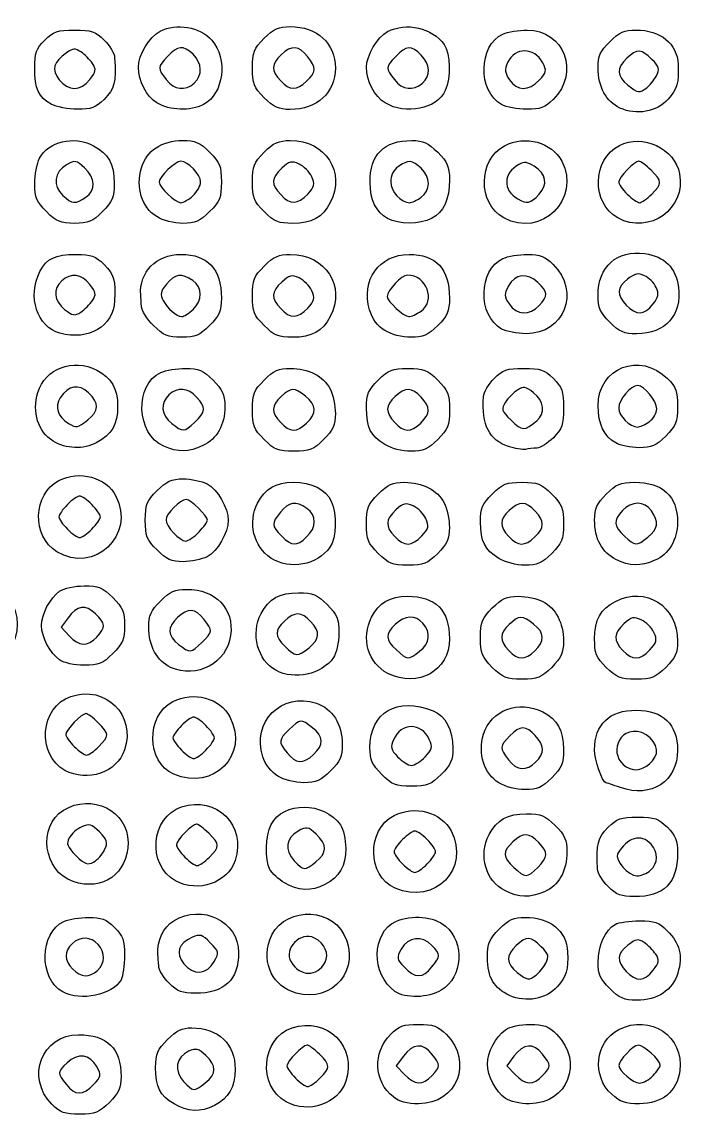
# Model space of a CAD drawing. Extents: x -1 to 2559, y 1 to 1442.
# Drawn here: x 997.9 to 1254.1, y 361.3 to 783.2 of the extents above; entities that cross this region are included whole.
import ezdxf

# ---------------------------------------------------------------- set-up
doc = ezdxf.new("R2010")
doc.units = 0
doc.layers.get('0').update_dxf_attribs({"linetype": 'CONTINUOUS'})
doc.layers.add('IMAGE', color=7, linetype='CONTINUOUS')

# ---------------------------------------------------------------- blocks, each defined once
blk = doc.blocks.new('wave')
at = {"layer": 'IMAGE', "color": 7}
for points in [[(121.16, -849.07), (121.16, -849.07)], [(294.56, -849.29), (294.56, -849.29)], [(248.93, -894.54), (248.93, -894.54)], [(236.04, -902.75), (236.04, -902.76)], [(160.98, -937.9), (160.98, -937.9)], [(204.81, -1025.72), (204.81, -1025.72)], [(336.38, -1025.85), (336.38, -1025.85)], [(112.79, -1056.93), (110.07, -1060.58), (113.21, -1063.93)], [(293.96, -1153.35), (293.96, -1153.34)], [(196.31, -1159.35), (196.31, -1159.35)], [(211.91, -1189.92), (211.91, -1189.92)], [(253.13, -1191.77), (253.13, -1191.77)], [(242.12, -1226.27), (239.4, -1229.92), (242.55, -1233.27)], [(284.78, -1226.27), (282.07, -1229.92), (285.21, -1233.27)]]:
    blk.add_lwpolyline(points, dxfattribs=at)
for points in [[(161.46, -850.41), (161.46, -850.41)], [(204.81, -849.72), (204.81, -849.72)], [(249.46, -850.41), (249.46, -850.41)], [(188.43, -856.08), (188.43, -856.08)], [(336.01, -852.24), (336.01, -852.24)], [(106.26, -858.54), (106.26, -858.54)], [(147.07, -858.07), (147.07, -858.07)], [(235.07, -858.07), (235.07, -858.07)], [(280.04, -858.76), (280.04, -858.76)], [(325.65, -860.07), (325.65, -860.07)], [(160.98, -893.9), (160.98, -893.9)], [(205.22, -893.3), (205.22, -893.3)], [(294.46, -893.4), (294.46, -893.4)], [(337.96, -893.34), (337.96, -893.34)], [(119.6, -894.54), (119.6, -894.54)], [(104.43, -900.08), (104.43, -900.08)], [(146.97, -902.01), (146.97, -902.01)], [(188.43, -900.08), (188.43, -900.08)], [(280.91, -902.53), (280.91, -902.53)], [(324.91, -902.53), (324.91, -902.53)], [(122.16, -934.39), (122.16, -934.39)], [(294.51, -936.36), (294.51, -936.36)], [(338.4, -935.86), (338.4, -935.86)], [(205.22, -937.3), (205.22, -937.3)], [(248.93, -938.54), (248.93, -938.54)], [(145.76, -944.08), (145.76, -944.08)], [(188.43, -944.08), (188.43, -944.08)], [(321.76, -942.75), (321.76, -942.75)], [(109.65, -947.06), (109.65, -947.06)], [(234.97, -946.01), (234.97, -946.01)], [(280.04, -945.42), (280.04, -945.42)], [(120.38, -980.52), (120.38, -980.52)], [(161.7, -981.35), (161.7, -981.35)], [(204.81, -981.72), (204.81, -981.72)], [(248.81, -981.72), (248.81, -981.72)], [(293.56, -980.87), (293.56, -980.87)], [(336.93, -981.21), (336.93, -981.21)], [(106.97, -988.67), (106.97, -988.67)], [(149.65, -990.66), (149.65, -990.66)], [(188.43, -988.08), (188.43, -988.08)], [(234.98, -990.02), (234.98, -990.02)], [(282.67, -990.78), (282.67, -990.78)], [(324.04, -989.42), (324.04, -989.42)], [(121.96, -1022.68), (121.96, -1022.68)], [(163.29, -1023.75), (163.29, -1023.75)], [(249.22, -1025.3), (249.22, -1025.3)], [(292.81, -1025.72), (292.81, -1025.72)], [(108.4, -1031.4), (108.4, -1031.4)], [(147.1, -1030.75), (147.1, -1030.75)], [(232.43, -1032.08), (232.43, -1032.08)], [(191.01, -1033.86), (191.01, -1033.86)], [(278.98, -1034.02), (278.98, -1034.02)], [(324.16, -1034.39), (324.16, -1034.39)], [(123.84, -1064.36), (123.84, -1064.36)], [(164.38, -1066.43), (164.38, -1066.43)], [(205.72, -1068.52), (205.72, -1068.52)], [(248.38, -1069.85), (248.38, -1069.85)], [(292.81, -1069.72), (292.81, -1069.72)], [(337.22, -1069.3), (337.22, -1069.3)], [(109.52, -1073.2), (109.52, -1073.2)], [(152.32, -1076.07), (152.32, -1076.07)], [(192.91, -1077.2), (192.91, -1077.2)], [(236.16, -1078.39), (236.16, -1078.39)], [(276.43, -1076.08), (276.43, -1076.08)], [(320.43, -1076.08), (320.43, -1076.08)], [(124.62, -1106.68), (124.62, -1106.68)], [(165.96, -1108.01), (165.96, -1108.01)], [(207.48, -1109.72), (207.48, -1109.72)], [(250.55, -1110.63), (250.55, -1110.63)], [(293.23, -1112.62), (293.23, -1112.62)], [(339.16, -1110.82), (339.16, -1110.82)], [(111.58, -1115.86), (111.58, -1115.86)], [(153.51, -1117.27), (153.51, -1117.27)], [(233.76, -1117.42), (233.76, -1117.42)], [(193.7, -1118.05), (193.7, -1118.05)], [(278.97, -1120.67), (278.97, -1120.67)], [(325.85, -1122.5), (325.85, -1122.5)], [(126.87, -1146.47), (126.87, -1146.47)], [(167.29, -1149.34), (167.29, -1149.34)], [(208.38, -1151.19), (208.38, -1151.19)], [(251.29, -1152.01), (251.29, -1152.01)], [(337.46, -1154.41), (337.46, -1154.41)], [(114.69, -1158.8), (114.69, -1158.8)], [(154.25, -1158.53), (154.25, -1158.53)], [(238.98, -1161.33), (238.98, -1161.33)], [(281.49, -1162.39), (281.49, -1162.39)], [(321.13, -1160.72), (321.13, -1160.72)], [(124.12, -1193.08), (124.12, -1193.08)], [(169.18, -1189.64), (169.18, -1189.64)], [(338.49, -1193.07), (338.49, -1193.07)], [(293.35, -1194.91), (293.35, -1194.91)], [(110.71, -1201.42), (110.71, -1201.42)], [(151.79, -1198.05), (151.79, -1198.05)], [(200.72, -1201.83), (200.72, -1201.83)], [(238.85, -1201.2), (238.85, -1201.2)], [(321.76, -1200.08), (321.76, -1200.08)], [(283.07, -1202.77), (283.07, -1202.77)], [(209.96, -1234.68), (209.96, -1234.68)], [(253.18, -1233.7), (253.18, -1233.7)], [(295.84, -1233.7), (295.84, -1233.7)], [(338.51, -1233.7), (338.51, -1233.7)], [(122.63, -1237.21), (122.63, -1237.21)], [(165.72, -1236.52), (165.72, -1236.52)], [(196.91, -1243.86), (196.91, -1243.86)], [(238.26, -1241.99), (238.26, -1241.99)], [(281.52, -1242.53), (281.52, -1242.53)], [(322.5, -1240.95), (322.5, -1240.95)], [(106.56, -1244.82), (106.56, -1244.82)], [(153.65, -1244.68), (153.65, -1244.68)]]:
    blk.add_lwpolyline(points, close=True, dxfattribs=at)
for points in [[(103.79, -833.85), (107.18, -830.46), (108.68, -829.95), (115.23, -829.95)], [(115.23, -829.95), (121.78, -829.95), (123.28, -830.46), (126.67, -833.85)], [(139.9, -844.29), (139.9, -839.61), (144.17, -832.54), (148.3, -830.41)], [(148.3, -830.41), (154.62, -827.14), (163.58, -828.69), (168.19, -833.84)], [(188.43, -833.15), (192.13, -829.45), (193.98, -828.62), (198.5, -828.62)], [(198.5, -828.62), (208.84, -828.62), (215.9, -835.1), (215.9, -844.62)], [(227.9, -844.29), (227.9, -839.73), (232.13, -832.56), (236.01, -830.56)], [(236.01, -830.56), (243.3, -826.79), (253.27, -829.08), (257.82, -835.57)], [(280.53, -831.54), (282.45, -830.67), (286.65, -829.95), (289.86, -829.95)], [(289.86, -829.95), (304.18, -829.95), (310.34, -846.37), (299.93, -856.79)], [(321.76, -834.48), (325.46, -830.78), (327.31, -829.95), (331.83, -829.95)], [(331.83, -829.95), (341.45, -829.95), (347.75, -835.1), (348.12, -843.28)], [(99.9, -844.6), (99.9, -838.8), (100.5, -837.14), (103.79, -833.85)], [(126.67, -833.85), (128.81, -835.99), (130.64, -838.99), (130.73, -840.51)], [(168.19, -833.84), (174.54, -840.95), (172.8, -854.7), (165.04, -858.72)], [(183.9, -844.62), (183.9, -838.51), (184.44, -837.14), (188.43, -833.15)], [(280.04, -858.76), (270.74, -853.6), (271.06, -835.86), (280.53, -831.54)], [(317.23, -844.55), (317.23, -840.03), (318.06, -838.18), (321.76, -834.48)], [(112.18, -838.7), (107.09, -842.26), (106.29, -845.24), (109.36, -849.14)], [(117.74, -838.4), (115.53, -836.94), (114.63, -836.98), (112.18, -838.7)], [(122.16, -842.84), (121.17, -841.36), (119.18, -839.36), (117.74, -838.4)], [(160.98, -839.33), (157.12, -835.74), (155.09, -835.9), (151.17, -840.14)], [(161.46, -850.41), (164.74, -847.44), (164.53, -842.65), (160.98, -839.33)], [(205.13, -840.13), (201.77, -835.86), (199.05, -835.69), (194.98, -839.51)], [(249, -839.7), (245.25, -835.72), (243.18, -835.81), (239.17, -840.14)], [(257.82, -835.57), (260.29, -839.1), (260.54, -848.41), (258.3, -853.32)], [(295.88, -842.58), (292.64, -836.53), (285.11, -836.49), (282.36, -842.52)], [(338.01, -841.27), (333.93, -837.2), (332.28, -837.13), (328.32, -840.85)], [(121.16, -849.07), (123.58, -846), (123.71, -845.18), (122.16, -842.84)], [(130.73, -840.51), (131.32, -850.29), (130.72, -852.66), (126.67, -856.72)], [(151.17, -840.14), (147.2, -844.42), (147.19, -844.69), (150.66, -849.1)], [(194.98, -839.51), (191.14, -843.13), (191.09, -845.59), (194.8, -849.53)], [(204.81, -849.72), (208.61, -846.15), (208.66, -844.61), (205.13, -840.13)], [(239.17, -840.14), (235.2, -844.42), (235.19, -844.69), (238.66, -849.1)], [(249.46, -850.41), (252.71, -847.47), (252.54, -843.47), (249, -839.7)], [(282.36, -842.52), (281.15, -845.19), (281.28, -846.5), (283.07, -849.23)], [(294.56, -849.29), (297.38, -846.28), (297.51, -845.63), (295.88, -842.58)], [(328.32, -840.85), (324.28, -844.64), (324.41, -847.78), (328.74, -851.19)], [(339.73, -847.61), (341.12, -845), (340.89, -844.15), (338.01, -841.27)], [(348.12, -843.28), (348.45, -850.39), (347.77, -852.71), (344.23, -856.68)], [(106.26, -858.54), (101.34, -855.87), (99.9, -852.71), (99.9, -844.6)], [(147.07, -858.07), (143.03, -855.61), (139.9, -849.58), (139.9, -844.29)], [(188.43, -856.08), (184.44, -852.09), (183.9, -850.72), (183.9, -844.62)], [(215.9, -844.62), (215.9, -854.13), (208.84, -860.62), (198.5, -860.62)], [(235.07, -858.07), (231.03, -855.61), (227.9, -849.58), (227.9, -844.29)], [(325.65, -860.07), (320.41, -857.7), (317.23, -851.84), (317.23, -844.55)], [(336.01, -852.24), (337.18, -851.35), (338.85, -849.26), (339.73, -847.61)], [(109.36, -849.14), (112.9, -853.65), (117.58, -853.62), (121.16, -849.07)], [(150.66, -849.1), (153.82, -853.12), (157.92, -853.61), (161.46, -850.41)], [(194.8, -849.53), (198.41, -853.38), (200.87, -853.42), (204.81, -849.72)], [(238.66, -849.1), (241.82, -853.12), (245.92, -853.61), (249.46, -850.41)], [(283.07, -849.23), (285.92, -853.57), (290.51, -853.59), (294.56, -849.29)], [(328.74, -851.19), (332.79, -854.37), (333.16, -854.43), (336.01, -852.24)], [(198.5, -860.62), (193.98, -860.62), (192.13, -859.78), (188.43, -856.08)], [(258.3, -853.32), (255.06, -860.44), (243, -862.91), (235.07, -858.07)], [(116.33, -860.56), (112.79, -860.53), (108.26, -859.62), (106.26, -858.54)], [(126.67, -856.72), (123.41, -859.97), (121.71, -860.61), (116.33, -860.56)], [(165.04, -858.72), (159.92, -861.36), (152, -861.08), (147.07, -858.07)], [(289.67, -860.57), (286.13, -860.54), (281.8, -859.73), (280.04, -858.76)], [(299.93, -856.79), (296.75, -859.97), (295.01, -860.61), (289.67, -860.57)], [(344.23, -856.68), (339.84, -861.59), (332.14, -863), (325.65, -860.07)], [(101.8, -879.48), (105.18, -872.93), (114.89, -870.65), (122.55, -874.61)], [(141.09, -883.22), (143.11, -876.47), (148.9, -872.63), (157.03, -872.62)], [(157.03, -872.62), (161.85, -872.62), (163.59, -873.38), (167.36, -877.15)], [(188.43, -877.15), (192.13, -873.45), (193.98, -872.62), (198.5, -872.62)], [(198.5, -872.62), (212.15, -872.62), (219.99, -884.83), (213.9, -896.6)], [(229.28, -888.88), (229.19, -878.02), (234.55, -872.62), (245.43, -872.62)], [(245.43, -872.62), (249.79, -872.62), (251.7, -873.49), (255.36, -877.15)], [(281.19, -874.64), (289.18, -870.51), (299.43, -873.27), (303.21, -880.57)], [(325.47, -874.49), (334.41, -869.87), (346.86, -875.73), (348.68, -885.43)], [(122.55, -874.61), (128.27, -877.57), (130.56, -881.7), (130.56, -889.05)], [(167.36, -877.15), (171.36, -881.14), (171.9, -882.51), (171.9, -888.62)], [(183.9, -888.62), (183.9, -882.51), (184.44, -881.14), (188.43, -877.15)], [(255.36, -877.15), (259.19, -880.98), (259.9, -882.63), (259.9, -887.75)], [(280.91, -902.53), (270.73, -897.01), (270.9, -879.96), (281.19, -874.64)], [(324.91, -902.53), (314.58, -896.92), (314.92, -879.95), (325.47, -874.49)], [(99.9, -889.35), (99.9, -885.94), (100.75, -881.5), (101.8, -879.48)], [(119.16, -883.22), (115.97, -880.22), (115.52, -880.14), (112.16, -882.02)], [(156.25, -880.62), (154.09, -880.62), (147.9, -886.55), (147.9, -888.62)], [(163.9, -888.62), (163.9, -885.73), (159.01, -880.62), (156.25, -880.62)], [(201.9, -881.71), (199, -880.39), (198.08, -880.61), (195.22, -883.29)], [(248.98, -883.33), (245.48, -880.07), (244.08, -879.97), (240.19, -882.69)], [(303.21, -880.57), (310.81, -895.27), (295.43, -910.41), (280.91, -902.53)], [(292.55, -882.49), (290.13, -880.9), (288.78, -880.76), (286.68, -881.88)], [(332.99, -880.62), (331.28, -880.62), (325.23, -886.86), (325.23, -888.62)], [(337.71, -884.13), (335.78, -882.2), (333.65, -880.62), (332.99, -880.62)], [(112.16, -882.02), (107.39, -884.69), (106.74, -890.1), (110.74, -893.83)], [(119.6, -894.54), (123.53, -891.79), (123.35, -887.15), (119.16, -883.22)], [(146.97, -902.01), (141.23, -898.51), (138.82, -890.81), (141.09, -883.22)], [(195.22, -883.29), (191.14, -887.13), (191.04, -889.53), (194.8, -893.53)], [(206.8, -886.61), (205.96, -884.76), (203.75, -882.55), (201.9, -881.71)], [(240.19, -882.69), (238.29, -884.02), (237.23, -886.15), (237.23, -888.62)], [(248.93, -894.54), (252.72, -891.89), (252.74, -886.84), (248.98, -883.33)], [(286.68, -881.88), (280.62, -885.13), (280.41, -891.78), (286.25, -895.18)], [(294.46, -893.4), (298.02, -889.6), (297.33, -885.62), (292.55, -882.49)], [(348.68, -885.43), (351.22, -898.96), (337.08, -909.13), (324.91, -902.53)], [(337.96, -893.34), (342.06, -889.24), (342.04, -888.46), (337.71, -884.13)], [(104.43, -900.08), (100.57, -896.23), (99.9, -894.62), (99.9, -889.35)], [(130.56, -889.05), (130.56, -894.66), (129.95, -896.17), (126.03, -900.08)], [(147.9, -888.62), (147.9, -890.68), (154.09, -896.62), (156.25, -896.62)], [(160.98, -893.9), (162.58, -892.4), (163.9, -890.03), (163.9, -888.62)], [(171.9, -888.62), (171.9, -894.72), (171.36, -896.09), (167.36, -900.08)], [(188.43, -900.08), (184.44, -896.09), (183.9, -894.72), (183.9, -888.62)], [(205.22, -893.3), (207.91, -890.43), (208.12, -889.51), (206.8, -886.61)], [(236.04, -902.76), (231.61, -900.3), (229.33, -895.62), (229.28, -888.88)], [(237.23, -888.62), (237.23, -892.31), (241.18, -896.62), (244.56, -896.62)], [(259.9, -887.75), (259.9, -895.49), (257.68, -900.31), (253.04, -902.72)], [(325.23, -888.62), (325.23, -889.42), (326.7, -891.54), (328.5, -893.34)], [(110.74, -893.83), (114.32, -897.16), (115.7, -897.27), (119.6, -894.54)], [(156.25, -896.62), (157.25, -896.62), (159.37, -895.39), (160.98, -893.9)], [(194.8, -893.53), (198.52, -897.49), (201.33, -897.43), (205.22, -893.3)], [(286.25, -895.18), (289.74, -897.22), (291.15, -896.92), (294.46, -893.4)], [(328.5, -893.34), (330.3, -895.14), (332.43, -896.62), (333.23, -896.62)], [(333.23, -896.62), (334.03, -896.62), (336.16, -895.14), (337.96, -893.34)], [(213.9, -896.6), (210.95, -902.32), (206.81, -904.62), (199.47, -904.62)], [(244.56, -896.62), (245.34, -896.62), (247.3, -895.68), (248.93, -894.54)], [(115.23, -904.62), (109.88, -904.62), (108.3, -903.95), (104.43, -900.08)], [(126.03, -900.08), (122.16, -903.95), (120.58, -904.62), (115.23, -904.62)], [(157.03, -904.61), (153.64, -904.61), (149.46, -903.53), (146.97, -902.01)], [(167.36, -900.08), (163.59, -903.85), (161.85, -904.62), (157.03, -904.61)], [(199.47, -904.62), (193.85, -904.62), (192.35, -904), (188.43, -900.08)], [(253.04, -902.72), (248.47, -905.08), (240.27, -905.1), (236.04, -902.75)], [(317.23, -932.42), (317.24, -921.32), (324.6, -914.72), (335.23, -916.29)], [(101.91, -923.26), (104.58, -918.08), (107.68, -916.62), (115.91, -916.62)], [(115.91, -916.62), (121.71, -916.62), (123.37, -917.22), (126.67, -920.51)], [(140.78, -932.28), (140.15, -923.38), (146.84, -916.63), (156.3, -916.62)], [(156.3, -916.62), (166.75, -916.61), (171.9, -922.18), (171.9, -933.48)], [(188.43, -921.15), (192.13, -917.45), (193.98, -916.62), (198.5, -916.62)], [(198.5, -916.62), (212.15, -916.62), (219.99, -928.83), (213.9, -940.6)], [(229.09, -938.01), (225.67, -926.59), (232.74, -916.63), (244.3, -916.62)], [(244.3, -916.62), (254.75, -916.61), (259.9, -922.18), (259.9, -933.48)], [(280.04, -945.42), (270.74, -940.27), (271.06, -922.52), (280.53, -918.21)], [(280.53, -918.21), (282.45, -917.33), (286.74, -916.62), (290.06, -916.62)], [(290.06, -916.62), (294.94, -916.62), (296.84, -917.36), (299.93, -920.45)], [(335.23, -916.29), (342.97, -917.43), (347.17, -921.63), (348.25, -929.28)], [(109.65, -947.06), (100.85, -944.69), (96.98, -932.79), (101.91, -923.26)], [(121.16, -928.16), (117.98, -924.12), (113.88, -923.61), (110.33, -926.82)], [(126.67, -920.51), (130.49, -924.34), (131.16, -926.66), (130.72, -934.57)], [(160.93, -926.69), (156.69, -923.72), (153.82, -924.12), (150.69, -928.09)], [(183.9, -932.62), (183.9, -926.51), (184.44, -925.14), (188.43, -921.15)], [(294.03, -927.41), (289.97, -923.59), (285.28, -924.17), (282.69, -928.8)], [(299.93, -920.45), (310.52, -931.04), (304.15, -947.35), (289.46, -947.24)], [(335.17, -924.83), (332.68, -923.7), (331.42, -923.94), (328.65, -926.12)], [(110.33, -926.82), (106.85, -929.98), (107.31, -934.63), (111.44, -937.88)], [(160.98, -937.9), (164.74, -934.39), (164.72, -929.34), (160.93, -926.69)], [(195.22, -927.29), (191.14, -931.13), (191.04, -933.53), (194.8, -937.53)], [(201.9, -925.71), (199, -924.39), (198.08, -924.61), (195.22, -927.29)], [(206.8, -930.61), (205.96, -928.76), (203.75, -926.55), (201.9, -925.71)], [(243.7, -924.62), (241.46, -924.62), (235.9, -930.49), (235.9, -932.86)], [(248.93, -938.54), (254.79, -934.44), (251.1, -924.62), (243.7, -924.62)], [(294.51, -936.36), (298.02, -932.6), (297.94, -931.08), (294.03, -927.41)], [(328.65, -926.12), (324.47, -929.41), (324.33, -932.15), (328.13, -936.2)], [(339.68, -929.34), (338.9, -927.64), (336.88, -925.61), (335.17, -924.83)], [(122.16, -934.39), (123.71, -932.06), (123.58, -931.24), (121.16, -928.16)], [(150.69, -928.09), (148.44, -930.95), (148.23, -932.08), (149.48, -934.43)], [(205.22, -937.3), (207.91, -934.43), (208.12, -933.51), (206.8, -930.61)], [(282.69, -928.8), (280.93, -931.94), (280.96, -932.67), (283.01, -935.8)], [(348.25, -929.28), (349.75, -939.95), (343.19, -947.27), (332.1, -947.28)], [(338.4, -935.86), (340.57, -933.1), (340.82, -931.84), (339.68, -929.34)], [(130.72, -934.57), (130.17, -944.38), (120.66, -950.02), (109.65, -947.06)], [(117.68, -938.87), (119.16, -937.89), (121.17, -935.88), (122.16, -934.39)], [(141.06, -936.75), (140.97, -935.21), (140.84, -933.2), (140.78, -932.28)], [(149.48, -934.43), (151.19, -937.65), (154.53, -940.51), (156.65, -940.57)], [(171.9, -933.48), (171.9, -938.6), (171.19, -940.25), (167.36, -944.08)], [(188.43, -944.08), (184.44, -940.09), (183.9, -938.72), (183.9, -932.62)], [(235.9, -932.86), (235.9, -934.72), (242.21, -940.62), (244.21, -940.62)], [(259.9, -933.48), (259.9, -938.6), (259.19, -940.25), (255.36, -944.08)], [(283.01, -935.8), (285.84, -940.12), (290.78, -940.37), (294.51, -936.36)], [(321.76, -942.75), (317.99, -938.98), (317.23, -937.24), (317.23, -932.42)], [(328.13, -936.2), (331.9, -940.21), (335.06, -940.1), (338.4, -935.86)], [(111.44, -937.88), (114.52, -940.3), (115.34, -940.43), (117.68, -938.87)], [(145.76, -944.08), (143.27, -941.59), (141.15, -938.29), (141.06, -936.75)], [(156.65, -940.57), (157.42, -940.6), (159.37, -939.39), (160.98, -937.9)], [(194.8, -937.53), (198.52, -941.49), (201.33, -941.43), (205.22, -937.3)], [(213.9, -940.6), (210.95, -946.32), (206.81, -948.62), (199.47, -948.62)], [(234.97, -946.01), (232.08, -944.25), (230.19, -941.67), (229.09, -938.01)], [(244.21, -940.62), (245.18, -940.62), (247.3, -939.68), (248.93, -938.54)], [(156.56, -948.62), (151.21, -948.62), (149.63, -947.95), (145.76, -944.08)], [(167.36, -944.08), (163.49, -947.95), (161.91, -948.62), (156.56, -948.62)], [(199.47, -948.62), (193.85, -948.62), (192.35, -948), (188.43, -944.08)], [(255.36, -944.08), (251.59, -947.85), (249.85, -948.62), (245.03, -948.61)], [(332.1, -947.28), (327.27, -947.28), (325.53, -946.52), (321.76, -942.75)], [(245.03, -948.61), (241.64, -948.61), (237.46, -947.53), (234.97, -946.01)], [(289.46, -947.24), (286.03, -947.21), (281.8, -946.39), (280.04, -945.42)], [(101.09, -969.89), (103.85, -960.66), (114.74, -956.55), (123.88, -961.27)], [(317.28, -975.05), (317.17, -960.36), (333.47, -953.99), (344.07, -964.58)], [(123.88, -961.27), (129.48, -964.17), (131.9, -968.39), (131.9, -975.28)], [(148.53, -962.21), (150.45, -961.33), (154.75, -960.62), (158.09, -960.62)], [(158.09, -960.62), (163.22, -960.62), (164.87, -961.32), (168.7, -965.15)], [(188.43, -965.15), (192.13, -961.45), (193.98, -960.62), (198.5, -960.62)], [(198.5, -960.62), (205.55, -960.62), (211.3, -963.59), (213.87, -968.57)], [(232.43, -965.15), (236.42, -961.16), (237.79, -960.62), (243.9, -960.62)], [(243.9, -960.62), (250, -960.62), (251.37, -961.16), (255.36, -965.15)], [(277.13, -964.51), (280.52, -961.12), (282.01, -960.62), (288.56, -960.62)], [(288.56, -960.62), (295.12, -960.62), (296.61, -961.12), (300, -964.51)], [(149.65, -990.66), (139.06, -986.06), (138.3, -966.87), (148.53, -962.21)], [(168.7, -965.15), (172.4, -968.85), (173.23, -970.7), (173.23, -975.22)], [(183.9, -976.62), (183.9, -970.51), (184.44, -969.14), (188.43, -965.15)], [(227.9, -975.9), (227.9, -970.61), (228.57, -969.01), (232.43, -965.15)], [(255.36, -965.15), (259.36, -969.14), (259.9, -970.51), (259.9, -976.62)], [(273.04, -971.51), (273.15, -969.81), (274.98, -966.66), (277.13, -964.51)], [(300, -964.51), (303.39, -967.9), (303.9, -969.39), (303.9, -975.95)], [(344.07, -964.58), (347.3, -967.81), (347.9, -969.49), (347.9, -975.31)], [(106.97, -988.67), (101.23, -985.17), (98.82, -977.47), (101.09, -969.89)], [(120.68, -970.06), (116.88, -966.49), (112.9, -967.18), (109.77, -971.96)], [(120.38, -980.52), (124.75, -977.08), (124.84, -973.97), (120.68, -970.06)], [(162.33, -971.7), (158.92, -968.07), (155.06, -967.75), (151.67, -970.82)], [(204.38, -971.38), (199.97, -967.91), (198.81, -967.92), (194.98, -971.51)], [(213.87, -968.57), (214.99, -970.72), (215.9, -974.97), (215.9, -978.02)], [(249, -971.7), (245.38, -967.85), (242.93, -967.81), (238.98, -971.51)], [(286.12, -969.02), (284.64, -970.01), (282.57, -972.1), (281.52, -973.68)], [(292.35, -970.02), (289.28, -967.6), (288.46, -967.47), (286.12, -969.02)], [(293.56, -980.87), (296.96, -977.96), (296.43, -973.23), (292.35, -970.02)], [(332.58, -967.28), (329.81, -967.28), (325.23, -972.67), (325.23, -975.93)], [(339.9, -976.29), (339.9, -973.24), (335.06, -967.28), (332.58, -967.28)], [(109.77, -971.96), (107.47, -975.47), (108.72, -979.41), (112.91, -981.85)], [(151.67, -970.82), (148.19, -973.97), (148.65, -978.63), (152.74, -981.85)], [(161.7, -981.35), (165.99, -977.38), (166.09, -975.71), (162.33, -971.7)], [(194.98, -971.51), (191.14, -975.13), (191.09, -977.59), (194.8, -981.53)], [(204.81, -981.72), (208.84, -977.93), (208.71, -974.78), (204.38, -971.38)], [(238.98, -971.51), (235.14, -975.13), (235.09, -977.59), (238.8, -981.53)], [(248.81, -981.72), (252.66, -978.1), (252.7, -975.65), (249, -971.7)], [(282.67, -990.78), (275.19, -988.3), (272.37, -982.64), (273.04, -971.51)], [(281.52, -973.68), (279.78, -976.31), (279.96, -976.89), (283.74, -980.67)], [(131.9, -975.28), (131.9, -982.17), (129.48, -986.39), (123.88, -989.29)], [(173.23, -975.22), (173.23, -982.59), (170.34, -987.79), (164.75, -990.44)], [(188.43, -988.08), (184.44, -984.09), (183.9, -982.72), (183.9, -976.62)], [(215.9, -978.02), (215.9, -982.53), (215.06, -984.38), (211.36, -988.08)], [(234.98, -990.02), (229.47, -986.65), (227.9, -983.52), (227.9, -975.9)], [(259.9, -976.62), (259.9, -982.72), (259.36, -984.09), (255.36, -988.08)], [(303.9, -975.95), (303.9, -982.5), (303.39, -984), (300, -987.39)], [(324.04, -989.42), (319.53, -986.92), (317.33, -982.26), (317.28, -975.05)], [(325.23, -975.93), (325.23, -978.98), (329.52, -983.28), (332.56, -983.28)], [(336.93, -981.21), (338.56, -980.07), (339.9, -977.85), (339.9, -976.29)], [(347.9, -975.31), (347.9, -981.39), (347.35, -982.76), (343.36, -986.75)], [(112.91, -981.85), (116.1, -983.71), (116.4, -983.65), (120.38, -980.52)], [(152.74, -981.85), (157.16, -985.33), (157.42, -985.31), (161.7, -981.35)], [(194.8, -981.53), (198.41, -985.38), (200.87, -985.42), (204.81, -981.72)], [(238.8, -981.53), (242.41, -985.38), (244.87, -985.42), (248.81, -981.72)], [(283.74, -980.67), (287.9, -984.82), (288.94, -984.84), (293.56, -980.87)], [(332.56, -983.28), (333.34, -983.28), (335.3, -982.35), (336.93, -981.21)], [(343.36, -986.75), (339.57, -990.54), (337.88, -991.27), (333.03, -991.24)], [(123.88, -989.29), (118.61, -992.02), (112.06, -991.78), (106.97, -988.67)], [(164.75, -990.44), (159.22, -993.06), (155.3, -993.12), (149.65, -990.66)], [(199.9, -992.62), (193.79, -992.62), (192.42, -992.08), (188.43, -988.08)], [(211.36, -988.08), (207.37, -992.08), (206, -992.62), (199.9, -992.62)], [(245.03, -992.61), (241.64, -992.61), (237.46, -991.53), (234.98, -990.02)], [(255.36, -988.08), (251.59, -991.85), (249.85, -992.62), (245.03, -992.61)], [(289.21, -991.89), (288.1, -992.11), (285.16, -991.61), (282.67, -990.78)], [(300, -987.39), (297.86, -989.53), (295.01, -991.33), (293.67, -991.38)], [(333.03, -991.24), (329.84, -991.21), (325.8, -990.39), (324.04, -989.42)], [(293.67, -991.38), (292.33, -991.44), (290.32, -991.67), (289.21, -991.89)], [(109.19, -1003.97), (117.18, -999.84), (127.43, -1002.6), (131.21, -1009.91)], [(147.1, -1007.82), (150.8, -1004.12), (152.65, -1003.28), (157.16, -1003.28)], [(157.16, -1003.28), (160.21, -1003.28), (164.38, -1004.16), (166.45, -1005.22)], [(108.4, -1031.4), (98.73, -1025.5), (99.19, -1009.14), (109.19, -1003.97)], [(142.56, -1019.28), (142.56, -1013.18), (143.1, -1011.81), (147.1, -1007.82)], [(166.45, -1005.22), (170.44, -1007.29), (174.56, -1014.43), (174.56, -1019.28)], [(185.89, -1012.63), (188.75, -1007.1), (192.99, -1004.62), (199.59, -1004.62)], [(199.59, -1004.62), (206.74, -1004.62), (212.22, -1007.33), (214.3, -1011.91)], [(232.43, -1009.15), (236.13, -1005.45), (237.98, -1004.62), (242.5, -1004.62)], [(242.5, -1004.62), (249.55, -1004.62), (255.3, -1007.59), (257.87, -1012.57)], [(276.43, -1009.15), (280.42, -1005.16), (281.79, -1004.62), (287.9, -1004.62)], [(287.9, -1004.62), (294, -1004.62), (295.37, -1005.16), (299.36, -1009.15)], [(320.43, -1009.15), (324.29, -1005.29), (325.89, -1004.62), (331.16, -1004.62)], [(331.16, -1004.62), (342.26, -1004.62), (347.9, -1009.82), (347.9, -1020.08)], [(131.21, -1009.91), (138.99, -1024.96), (122.83, -1040.2), (108.4, -1031.4)], [(117.23, -1009.95), (116.43, -1009.95), (114.3, -1011.42), (112.5, -1013.22)], [(121.96, -1013.22), (120.16, -1011.42), (118.03, -1009.95), (117.23, -1009.95)], [(158.38, -1011.28), (156.01, -1011.28), (150.56, -1016.72), (150.56, -1019.1)], [(166.56, -1019.28), (166.56, -1017.62), (160.08, -1011.28), (158.38, -1011.28)], [(204.93, -1014.69), (200.68, -1011.72), (197.82, -1012.12), (194.66, -1016.13)], [(214.3, -1011.91), (216.54, -1016.82), (216.29, -1026.13), (213.82, -1029.66)], [(227.9, -1020.62), (227.9, -1014.51), (228.44, -1013.14), (232.43, -1009.15)], [(271.9, -1019.9), (271.9, -1014.61), (272.57, -1013.01), (276.43, -1009.15)], [(293, -1015.7), (289.38, -1011.85), (286.93, -1011.81), (282.98, -1015.51)], [(299.36, -1009.15), (303.36, -1013.14), (303.9, -1014.51), (303.9, -1020.62)], [(315.9, -1019.22), (315.9, -1014.7), (316.73, -1012.85), (320.43, -1009.15)], [(337.82, -1015.58), (335.17, -1011.79), (330.12, -1011.77), (326.62, -1015.53)], [(112.5, -1013.22), (110.7, -1015.02), (109.23, -1017.15), (109.23, -1017.95)], [(125.23, -1017.95), (125.23, -1017.15), (123.76, -1015.02), (121.96, -1013.22)], [(191.01, -1033.86), (184.32, -1029.58), (182.03, -1020.08), (185.89, -1012.63)], [(194.66, -1016.13), (191.15, -1020.59), (191.19, -1021.36), (195.17, -1025.34)], [(204.81, -1025.72), (208.71, -1022.05), (208.76, -1017.37), (204.93, -1014.69)], [(239.22, -1015.29), (235.14, -1019.13), (235.04, -1021.53), (238.8, -1025.53)], [(245.9, -1013.71), (243, -1012.39), (242.08, -1012.61), (239.22, -1015.29)], [(250.8, -1018.61), (249.96, -1016.76), (247.75, -1014.55), (245.9, -1013.71)], [(257.87, -1012.57), (258.99, -1014.72), (259.9, -1018.97), (259.9, -1022.02)], [(282.98, -1015.51), (279.14, -1019.13), (279.09, -1021.59), (282.8, -1025.53)], [(292.81, -1025.72), (296.66, -1022.1), (296.7, -1019.65), (293, -1015.7)], [(326.62, -1015.53), (323.02, -1019.39), (323.19, -1021.42), (327.42, -1025.35)], [(336.38, -1025.85), (340.4, -1022.7), (340.8, -1019.83), (337.82, -1015.58)], [(109.23, -1017.95), (109.23, -1018.75), (110.7, -1020.88), (112.5, -1022.68)], [(121.96, -1022.68), (123.76, -1020.88), (125.23, -1018.75), (125.23, -1017.95)], [(147.1, -1030.75), (143.1, -1026.76), (142.56, -1025.39), (142.56, -1019.28)], [(150.56, -1019.1), (150.56, -1021.67), (155.79, -1027.28), (158.19, -1027.28)], [(163.29, -1023.75), (165.09, -1021.81), (166.56, -1019.8), (166.56, -1019.28)], [(174.56, -1019.28), (174.56, -1024.14), (170.44, -1031.28), (166.45, -1033.34)], [(232.43, -1032.08), (228.44, -1028.09), (227.9, -1026.72), (227.9, -1020.62)], [(249.22, -1025.3), (251.91, -1022.43), (252.12, -1021.51), (250.8, -1018.61)], [(278.98, -1034.02), (273.47, -1030.65), (271.9, -1027.52), (271.9, -1019.9)], [(303.9, -1020.62), (303.9, -1026.72), (303.36, -1028.09), (299.36, -1032.08)], [(324.16, -1034.39), (318.74, -1031.71), (315.9, -1026.49), (315.9, -1019.22)], [(347.9, -1020.08), (347.9, -1026.74), (344.46, -1032.52), (339.18, -1034.72)], [(112.5, -1022.68), (114.3, -1024.48), (116.43, -1025.95), (117.23, -1025.95)], [(117.23, -1025.95), (118.03, -1025.95), (120.16, -1024.48), (121.96, -1022.68)], [(158.19, -1027.28), (159.2, -1027.28), (161.5, -1025.69), (163.29, -1023.75)], [(259.9, -1022.02), (259.9, -1026.53), (259.06, -1028.38), (255.36, -1032.08)], [(195.17, -1025.34), (199.19, -1029.37), (200.86, -1029.43), (204.81, -1025.72)], [(238.8, -1025.53), (242.52, -1029.49), (245.33, -1029.43), (249.22, -1025.3)], [(282.8, -1025.53), (286.41, -1029.38), (288.87, -1029.42), (292.81, -1025.72)], [(327.42, -1025.35), (331.7, -1029.31), (331.97, -1029.33), (336.38, -1025.85)], [(157.16, -1035.28), (152.65, -1035.28), (150.8, -1034.45), (147.1, -1030.75)], [(166.45, -1033.34), (164.38, -1034.41), (160.21, -1035.28), (157.16, -1035.28)], [(213.82, -1029.66), (208.94, -1036.62), (198.35, -1038.57), (191.01, -1033.86)], [(243.9, -1036.62), (237.79, -1036.62), (236.42, -1036.08), (232.43, -1032.08)], [(255.36, -1032.08), (251.37, -1036.08), (250, -1036.62), (243.9, -1036.62)], [(299.36, -1032.08), (295.59, -1035.85), (293.85, -1036.62), (289.03, -1036.61)], [(69.45, -1045.17), (83.93, -1037.68), (98.7, -1052.85), (91.14, -1067.45)], [(289.03, -1036.61), (285.64, -1036.61), (281.46, -1035.53), (278.98, -1034.02)], [(339.18, -1034.72), (333.35, -1037.16), (329.62, -1037.08), (324.16, -1034.39)], [(109.52, -1046.7), (111.23, -1045.5), (115.26, -1044.62), (118.99, -1044.62)], [(118.99, -1044.62), (124.61, -1044.62), (126.11, -1045.23), (130.03, -1049.15)], [(148.43, -1050.48), (152.13, -1046.78), (153.98, -1045.95), (158.5, -1045.95)], [(158.5, -1045.95), (169.76, -1045.95), (176.86, -1053.38), (175.48, -1063.71)], [(323.91, -1050.61), (335.68, -1044.52), (347.9, -1052.37), (347.9, -1066.02)], [(102.56, -1059.95), (102.56, -1055.44), (105.77, -1049.32), (109.52, -1046.7)], [(130.03, -1049.15), (133.9, -1053.02), (134.56, -1054.6), (134.56, -1059.95)], [(187.22, -1055.3), (190.18, -1049.58), (194.32, -1047.28), (201.66, -1047.28)], [(201.66, -1047.28), (207.28, -1047.28), (208.78, -1047.9), (212.7, -1051.82)], [(229.89, -1056.63), (232.75, -1051.1), (236.99, -1048.62), (243.59, -1048.62)], [(243.59, -1048.62), (254.62, -1048.62), (259.9, -1053.93), (259.9, -1065.05)], [(276.43, -1053.15), (280.13, -1049.45), (281.98, -1048.62), (286.5, -1048.62)], [(286.5, -1048.62), (289.54, -1048.62), (293.79, -1049.53), (295.94, -1050.64)], [(123.35, -1055.39), (119.41, -1051.7), (116.36, -1052.14), (112.79, -1056.93)], [(143.9, -1060.55), (143.9, -1056.03), (144.73, -1054.18), (148.43, -1050.48)], [(165.13, -1057.46), (161.77, -1053.19), (159.05, -1053.03), (154.98, -1056.85)], [(206.33, -1058.37), (202.72, -1054.52), (200.26, -1054.48), (196.32, -1058.18)], [(212.7, -1051.82), (216.61, -1055.73), (217.23, -1057.23), (217.23, -1062.85)], [(271.9, -1064.62), (271.9, -1058.51), (272.44, -1057.14), (276.43, -1053.15)], [(295.94, -1050.64), (300.92, -1053.21), (303.9, -1058.96), (303.9, -1066.02)], [(315.9, -1065.05), (315.9, -1057.7), (318.19, -1053.57), (323.91, -1050.61)], [(123.84, -1064.36), (127.35, -1060.6), (127.27, -1059.08), (123.35, -1055.39)], [(154.98, -1056.85), (150.95, -1060.64), (151.08, -1063.78), (155.41, -1067.19)], [(164.38, -1066.43), (168.61, -1062.2), (168.64, -1061.92), (165.13, -1057.46)], [(192.91, -1077.2), (185.87, -1073.37), (183.19, -1063.09), (187.22, -1055.3)], [(196.32, -1058.18), (192.39, -1061.87), (192.43, -1063.94), (196.5, -1068.01)], [(205.72, -1068.52), (209.99, -1065.16), (210.15, -1062.44), (206.33, -1058.37)], [(236.16, -1078.39), (228.5, -1074.61), (225.67, -1064.79), (229.89, -1056.63)], [(249.69, -1059.05), (246.75, -1055.8), (242.75, -1055.98), (238.98, -1059.51)], [(292.38, -1059.38), (287.97, -1055.91), (286.81, -1055.92), (282.98, -1059.51)], [(333.9, -1057.71), (331, -1056.39), (330.08, -1056.61), (327.22, -1059.29)], [(338.8, -1062.61), (337.96, -1060.76), (335.75, -1058.55), (333.9, -1057.71)], [(109.52, -1073.2), (105.77, -1070.58), (102.56, -1064.46), (102.56, -1059.95)], [(134.56, -1059.95), (134.56, -1065.3), (133.9, -1066.88), (130.03, -1070.75)], [(152.32, -1076.07), (147.08, -1073.7), (143.9, -1067.84), (143.9, -1060.55)], [(217.23, -1062.85), (217.23, -1066.59), (216.34, -1070.62), (215.15, -1072.33)], [(238.98, -1059.51), (235, -1063.26), (235.09, -1065.33), (239.42, -1069.35)], [(248.38, -1069.85), (252.4, -1066.69), (252.9, -1062.6), (249.69, -1059.05)], [(282.98, -1059.51), (279.14, -1063.13), (279.09, -1065.59), (282.8, -1069.53)], [(292.81, -1069.72), (296.84, -1065.93), (296.71, -1062.78), (292.38, -1059.38)], [(327.22, -1059.29), (323.14, -1063.13), (323.04, -1065.53), (326.8, -1069.53)], [(337.22, -1069.3), (339.91, -1066.43), (340.12, -1065.51), (338.8, -1062.61)], [(113.21, -1063.93), (117.09, -1068.05), (120.29, -1068.18), (123.84, -1064.36)], [(175.48, -1063.71), (174.04, -1074.41), (162.41, -1080.62), (152.32, -1076.07)], [(155.41, -1067.19), (159.86, -1070.69), (160.15, -1070.67), (164.38, -1066.43)], [(259.9, -1065.05), (259.9, -1077.4), (247.87, -1084.16), (236.16, -1078.39)], [(276.43, -1076.08), (272.44, -1072.09), (271.9, -1070.72), (271.9, -1064.62)], [(303.9, -1066.02), (303.9, -1070.53), (303.06, -1072.38), (299.36, -1076.08)], [(320.43, -1076.08), (316.51, -1072.17), (315.9, -1070.66), (315.9, -1065.05)], [(347.9, -1066.02), (347.9, -1070.53), (347.06, -1072.38), (343.36, -1076.08)], [(130.03, -1070.75), (126.11, -1074.67), (124.61, -1075.28), (118.99, -1075.28)], [(196.5, -1068.01), (200.48, -1071.99), (201.25, -1072.03), (205.72, -1068.52)], [(239.42, -1069.35), (243.7, -1073.31), (243.97, -1073.33), (248.38, -1069.85)], [(282.8, -1069.53), (286.41, -1073.38), (288.87, -1073.42), (292.81, -1069.72)], [(326.8, -1069.53), (330.52, -1073.49), (333.33, -1073.43), (337.22, -1069.3)], [(118.99, -1075.28), (115.26, -1075.28), (111.23, -1074.4), (109.52, -1073.2)], [(215.15, -1072.33), (210.57, -1078.86), (200.18, -1081.14), (192.91, -1077.2)], [(287.9, -1080.62), (281.79, -1080.62), (280.42, -1080.08), (276.43, -1076.08)], [(299.36, -1076.08), (295.37, -1080.08), (294, -1080.62), (287.9, -1080.62)], [(331.9, -1080.62), (325.79, -1080.62), (324.42, -1080.08), (320.43, -1076.08)], [(343.36, -1076.08), (339.37, -1080.08), (338, -1080.62), (331.9, -1080.62)], [(113.88, -1087.29), (127.36, -1082.84), (139.01, -1094.47), (134.57, -1107.93)], [(111.58, -1115.86), (100.45, -1109.82), (101.95, -1091.23), (113.88, -1087.29)], [(153.19, -1089.31), (161.18, -1085.17), (171.43, -1087.94), (175.21, -1095.24)], [(187.89, -1110.6), (183.45, -1097.14), (195.1, -1085.51), (208.58, -1089.95)], [(229.23, -1107.08), (229.25, -1093.4), (239.71, -1087.29), (253.63, -1092.84)], [(153.51, -1117.27), (142.92, -1112.67), (142.71, -1094.72), (153.19, -1089.31)], [(208.58, -1089.95), (214.75, -1091.99), (218.55, -1098.01), (218.56, -1105.75)], [(273.09, -1101.89), (275.85, -1092.66), (286.74, -1088.55), (295.88, -1093.27)], [(119.65, -1093.95), (117.95, -1093.95), (111.9, -1100.19), (111.9, -1101.95)], [(124.38, -1097.46), (122.45, -1095.53), (120.32, -1093.95), (119.65, -1093.95)], [(175.21, -1095.24), (182.8, -1109.92), (168.95, -1123.98), (153.51, -1117.27)], [(161.23, -1095.28), (160.43, -1095.28), (158.3, -1096.76), (156.5, -1098.56)], [(165.96, -1098.56), (164.16, -1096.76), (162.03, -1095.28), (161.23, -1095.28)], [(207.05, -1099.38), (202.6, -1095.88), (202.31, -1095.9), (198.08, -1100.13)], [(253.63, -1092.84), (258.34, -1094.72), (261.23, -1100.24), (261.23, -1107.35)], [(295.88, -1093.27), (301.6, -1096.23), (303.9, -1100.37), (303.9, -1107.71)], [(315.9, -1107.95), (315.9, -1098.02), (321.58, -1092.62), (332.03, -1092.62)], [(332.03, -1092.62), (342.25, -1092.62), (347.9, -1098.11), (347.9, -1108.08)], [(124.62, -1106.68), (128.73, -1102.57), (128.71, -1101.79), (124.38, -1097.46)], [(156.5, -1098.56), (154.7, -1100.36), (153.23, -1102.48), (153.23, -1103.28)], [(169.23, -1103.28), (169.23, -1102.48), (167.76, -1100.36), (165.96, -1098.56)], [(198.08, -1100.13), (193.85, -1104.36), (193.82, -1104.65), (197.33, -1109.1)], [(207.48, -1109.72), (211.51, -1105.93), (211.38, -1102.78), (207.05, -1099.38)], [(252.13, -1103.92), (249.08, -1097.24), (241.35, -1097.3), (238.28, -1104.04)], [(293, -1102.37), (289.31, -1098.44), (287.24, -1098.48), (283.17, -1102.56)], [(332.27, -1100.87), (323.64, -1100.03), (321.36, -1112.02), (329.55, -1115.19)], [(339.16, -1110.82), (341.44, -1107.2), (337.41, -1101.37), (332.27, -1100.87)], [(111.9, -1101.95), (111.9, -1102.75), (113.37, -1104.88), (115.17, -1106.68)], [(153.23, -1103.28), (153.23, -1104.08), (154.7, -1106.21), (156.5, -1108.01)], [(165.96, -1108.01), (167.76, -1106.21), (169.23, -1104.08), (169.23, -1103.28)], [(238.28, -1104.04), (237.01, -1106.82), (237.26, -1107.81), (239.91, -1110.63)], [(250.55, -1110.63), (253.25, -1107.76), (253.46, -1106.85), (252.13, -1103.92)], [(278.97, -1120.67), (273.23, -1117.17), (270.82, -1109.47), (273.09, -1101.89)], [(283.17, -1102.56), (279.19, -1106.53), (279.15, -1107.3), (282.66, -1111.77)], [(293.23, -1112.62), (296.67, -1109.17), (296.6, -1106.21), (293, -1102.37)], [(134.57, -1107.93), (131.69, -1116.65), (120.29, -1120.59), (111.58, -1115.86)], [(115.17, -1106.68), (116.97, -1108.48), (119.1, -1109.95), (119.9, -1109.95)], [(119.9, -1109.95), (120.7, -1109.95), (122.82, -1108.48), (124.62, -1106.68)], [(156.5, -1108.01), (158.3, -1109.81), (160.43, -1111.28), (161.23, -1111.28)], [(161.23, -1111.28), (162.03, -1111.28), (164.16, -1109.81), (165.96, -1108.01)], [(197.33, -1109.1), (200.69, -1113.37), (203.41, -1113.54), (207.48, -1109.72)], [(218.56, -1105.75), (218.56, -1110.57), (217.8, -1112.31), (214.03, -1116.08)], [(233.76, -1117.42), (229.99, -1113.65), (229.23, -1111.9), (229.23, -1107.08)], [(261.23, -1107.35), (261.23, -1111.86), (260.4, -1113.72), (256.7, -1117.42)], [(303.9, -1107.71), (303.9, -1113.33), (303.28, -1114.83), (299.36, -1118.75)], [(320.26, -1120.64), (318.91, -1120.54), (315.9, -1111.78), (315.9, -1107.95)], [(347.9, -1108.08), (347.9, -1120.13), (337.88, -1126.68), (325.85, -1122.5)], [(193.7, -1118.05), (191.12, -1116.48), (188.88, -1113.6), (187.89, -1110.6)], [(239.91, -1110.63), (241.62, -1112.46), (244.02, -1113.95), (245.23, -1113.95)], [(245.23, -1113.95), (246.44, -1113.95), (248.84, -1112.46), (250.55, -1110.63)], [(282.66, -1111.77), (285.96, -1115.96), (289.59, -1116.25), (293.23, -1112.62)], [(329.55, -1115.19), (332.83, -1116.46), (336.72, -1114.69), (339.16, -1110.82)], [(214.03, -1116.08), (210.26, -1119.85), (208.52, -1120.62), (203.7, -1120.61)], [(245.23, -1121.95), (239.12, -1121.95), (237.76, -1121.41), (233.76, -1117.42)], [(256.7, -1117.42), (252.7, -1121.41), (251.34, -1121.95), (245.23, -1121.95)], [(203.7, -1120.61), (200.33, -1120.61), (196.13, -1119.53), (193.7, -1118.05)], [(289.03, -1123.28), (285.64, -1123.28), (281.46, -1122.2), (278.97, -1120.67)], [(299.36, -1118.75), (295.59, -1122.52), (293.85, -1123.28), (289.03, -1123.28)], [(325.85, -1122.5), (322.94, -1121.48), (320.43, -1120.65), (320.26, -1120.64)], [(110.95, -1131.24), (121.93, -1124.54), (135.9, -1131.49), (135.9, -1143.65)], [(156.55, -1129.95), (170.02, -1125.51), (181.68, -1137.14), (177.24, -1150.6)], [(154.25, -1158.53), (143.12, -1152.49), (144.61, -1133.89), (156.55, -1129.95)], [(191.13, -1136.81), (195.81, -1127.76), (211.45, -1127.82), (217.82, -1136.91)], [(238.52, -1133.31), (246.51, -1129.17), (256.76, -1131.94), (260.54, -1139.24)], [(114.69, -1158.8), (103.25, -1154.98), (100.86, -1137.39), (110.95, -1131.24)], [(238.98, -1161.33), (228.17, -1156.63), (227.87, -1138.81), (238.52, -1133.31)], [(275.22, -1140.63), (278.18, -1134.91), (282.32, -1132.62), (289.66, -1132.62)], [(289.66, -1132.62), (295.28, -1132.62), (296.78, -1133.23), (300.7, -1137.15)], [(321.13, -1137.85), (324.52, -1134.46), (326.01, -1133.95), (332.56, -1133.95)], [(332.56, -1133.95), (339.12, -1133.95), (340.61, -1134.46), (344, -1137.85)], [(118.04, -1137.64), (116.22, -1138.47), (114.06, -1140.4), (113.25, -1141.92)], [(124.87, -1139.65), (121.81, -1136.59), (120.92, -1136.33), (118.04, -1137.64)], [(162.32, -1136.62), (160.62, -1136.62), (154.56, -1142.86), (154.56, -1144.62)], [(167.05, -1140.13), (165.11, -1138.2), (162.99, -1136.62), (162.32, -1136.62)], [(190.65, -1154.11), (188.64, -1150.35), (188.89, -1141.14), (191.13, -1136.81)], [(208.49, -1140.55), (205.3, -1137.55), (204.86, -1137.48), (201.49, -1139.36)], [(217.82, -1136.91), (218.96, -1138.54), (219.9, -1142.6), (219.9, -1145.95)], [(300.7, -1137.15), (304.4, -1140.85), (305.23, -1142.7), (305.23, -1147.22)], [(317.06, -1154.05), (316.47, -1144.27), (317.07, -1141.91), (321.13, -1137.85)], [(344, -1137.85), (347.16, -1141.01), (347.9, -1142.89), (347.9, -1147.78)], [(113.25, -1141.92), (111.99, -1144.27), (112.38, -1145.3), (115.79, -1148.72)], [(126.87, -1146.47), (128.18, -1143.59), (127.92, -1142.7), (124.87, -1139.65)], [(167.29, -1149.34), (171.4, -1145.24), (171.38, -1144.46), (167.05, -1140.13)], [(201.49, -1139.36), (196.79, -1141.99), (196.19, -1146.67), (200.02, -1150.75)], [(208.38, -1151.19), (212.8, -1147.71), (212.83, -1144.63), (208.49, -1140.55)], [(241.84, -1142.56), (240.04, -1144.36), (238.56, -1146.48), (238.56, -1147.28)], [(260.54, -1139.24), (268.09, -1153.84), (254.29, -1167.99), (238.98, -1161.33)], [(246.56, -1139.28), (245.76, -1139.28), (243.64, -1140.76), (241.84, -1142.56)], [(251.29, -1142.56), (249.49, -1140.76), (247.36, -1139.28), (246.56, -1139.28)], [(254.56, -1147.28), (254.56, -1146.48), (253.09, -1144.36), (251.29, -1142.56)], [(281.49, -1162.39), (273.83, -1158.61), (271, -1148.79), (275.22, -1140.63)], [(294.33, -1143.7), (290.72, -1139.85), (288.26, -1139.81), (284.32, -1143.51)], [(337.69, -1144.39), (333.82, -1140.11), (328.42, -1141.68), (324.78, -1148.13)], [(135.9, -1143.65), (135.9, -1155.74), (126.23, -1162.64), (114.69, -1158.8)], [(122.59, -1151.27), (124.12, -1150.45), (126.04, -1148.29), (126.87, -1146.47)], [(154.56, -1144.62), (154.56, -1145.42), (156.04, -1147.54), (157.84, -1149.34)], [(219.9, -1145.95), (219.9, -1152.84), (217.48, -1157.06), (211.88, -1159.96)], [(238.56, -1147.28), (238.56, -1148.08), (240.04, -1150.21), (241.84, -1152.01)], [(251.29, -1152.01), (253.09, -1150.21), (254.56, -1148.08), (254.56, -1147.28)], [(284.32, -1143.51), (280.33, -1147.26), (280.42, -1149.33), (284.76, -1153.35)], [(293.96, -1153.34), (297.98, -1149.32), (298.04, -1147.65), (294.33, -1143.7)], [(305.23, -1147.22), (305.23, -1154.69), (302.01, -1160.43), (296.52, -1162.72)], [(337.46, -1154.41), (340.49, -1151.67), (340.58, -1147.59), (337.69, -1144.39)], [(115.79, -1148.72), (119.21, -1152.14), (120.24, -1152.52), (122.59, -1151.27)], [(177.24, -1150.6), (174.36, -1159.32), (162.95, -1163.25), (154.25, -1158.53)], [(157.84, -1149.34), (159.64, -1151.14), (161.76, -1152.62), (162.56, -1152.62)], [(162.56, -1152.62), (163.36, -1152.62), (165.49, -1151.14), (167.29, -1149.34)], [(200.02, -1150.75), (203.68, -1154.64), (203.97, -1154.66), (208.38, -1151.19)], [(324.78, -1148.13), (323.52, -1150.37), (328.99, -1156.62), (332.22, -1156.62)], [(347.9, -1147.78), (347.9, -1159.45), (342.77, -1164.62), (331.19, -1164.62)], [(196.31, -1159.35), (193.98, -1157.92), (191.43, -1155.57), (190.65, -1154.11)], [(241.84, -1152.01), (243.64, -1153.81), (245.76, -1155.28), (246.56, -1155.28)], [(246.56, -1155.28), (247.36, -1155.28), (249.49, -1153.81), (251.29, -1152.01)], [(284.76, -1153.35), (289.14, -1157.41), (289.89, -1157.41), (293.96, -1153.35)], [(321.13, -1160.72), (318.98, -1158.57), (317.15, -1155.57), (317.06, -1154.05)], [(332.22, -1156.62), (333.76, -1156.62), (336.12, -1155.62), (337.46, -1154.41)], [(211.88, -1159.96), (206.66, -1162.66), (201.41, -1162.45), (196.31, -1159.35)], [(296.52, -1162.72), (290.68, -1165.16), (286.95, -1165.08), (281.49, -1162.39)], [(331.19, -1164.62), (326.15, -1164.62), (324.31, -1163.9), (321.13, -1160.72)], [(153.53, -1173.95), (164.53, -1167.25), (178.56, -1174.1), (178.56, -1186.18)], [(190.57, -1181.27), (194.56, -1169.18), (213.32, -1167.85), (219.21, -1179.24)], [(111.19, -1174.21), (113.12, -1173.33), (117.41, -1172.62), (120.73, -1172.62)], [(120.73, -1172.62), (125.63, -1172.62), (127.51, -1173.35), (130.67, -1176.51)], [(239.19, -1174.21), (245.35, -1171.4), (253.88, -1172.21), (258.42, -1176.03)], [(279.1, -1177.15), (282.8, -1173.45), (284.65, -1172.62), (289.16, -1172.62)], [(289.16, -1172.62), (298.78, -1172.62), (305.08, -1177.77), (305.45, -1185.95)], [(110.71, -1201.42), (101.41, -1196.27), (101.73, -1178.52), (111.19, -1174.21)], [(130.67, -1176.51), (133.96, -1179.81), (134.56, -1181.47), (134.56, -1187.27)], [(147.45, -1186.95), (147.07, -1181.58), (149.48, -1176.42), (153.53, -1173.95)], [(238.85, -1201.2), (229.63, -1194.74), (229.84, -1178.47), (239.19, -1174.21)], [(258.42, -1176.03), (265.95, -1182.37), (265.06, -1195.65), (256.76, -1200.71)], [(317.23, -1190.02), (317.23, -1183.68), (320.08, -1177.32), (323.82, -1175.32)], [(323.82, -1175.32), (325.23, -1174.57), (329.47, -1173.95), (333.24, -1173.95)], [(333.24, -1173.95), (339.02, -1173.95), (340.71, -1174.55), (343.93, -1177.78)], [(124.36, -1183.05), (121.61, -1180.02), (117.53, -1179.93), (114.33, -1182.82)], [(160.71, -1180.31), (155.31, -1182.77), (154.14, -1186.39), (157.41, -1190.55)], [(167.62, -1182.4), (164.48, -1179.26), (163.6, -1178.99), (160.71, -1180.31)], [(207.87, -1180.6), (202.57, -1177.76), (195.66, -1184.8), (198.8, -1189.83)], [(219.21, -1179.24), (226.01, -1192.4), (215.03, -1205.82), (200.72, -1201.83)], [(211.91, -1189.92), (213.6, -1186.77), (211.85, -1182.73), (207.87, -1180.6)], [(253.11, -1183.46), (249.38, -1179.46), (243.97, -1180.11), (241.31, -1184.88)], [(274.56, -1188.19), (274.56, -1182.57), (275.18, -1181.07), (279.1, -1177.15)], [(295.34, -1183.94), (291.27, -1179.86), (289.61, -1179.79), (285.65, -1183.51)], [(335.01, -1182.36), (332.67, -1180.8), (331.85, -1180.94), (328.77, -1183.36)], [(343.93, -1177.78), (348.8, -1182.64), (350, -1187.47), (348, -1194.13)], [(114.33, -1182.82), (111.16, -1185.7), (111.24, -1189.29), (114.56, -1192.62)], [(124.12, -1193.08), (127.16, -1190.33), (127.25, -1186.25), (124.36, -1183.05)], [(169.18, -1189.64), (171.12, -1186.18), (171.04, -1185.82), (167.62, -1182.4)], [(200.72, -1201.83), (191.82, -1199.34), (187.5, -1190.58), (190.57, -1181.27)], [(241.31, -1184.88), (239.42, -1188.24), (239.5, -1188.69), (242.5, -1191.88)], [(253.13, -1191.77), (256.55, -1187.43), (256.55, -1187.15), (253.11, -1183.46)], [(285.65, -1183.51), (281.62, -1187.3), (281.75, -1190.45), (286.08, -1193.85)], [(297.06, -1190.27), (298.45, -1187.67), (298.22, -1186.82), (295.34, -1183.94)], [(328.77, -1183.36), (324.47, -1186.74), (324.3, -1189.45), (328.13, -1193.53)], [(339.49, -1186.84), (338.51, -1185.36), (336.49, -1183.34), (335.01, -1182.36)], [(134.56, -1187.27), (134.56, -1191.04), (133.95, -1195.28), (133.19, -1196.69)], [(147.73, -1191.39), (147.64, -1189.86), (147.51, -1187.87), (147.45, -1186.95)], [(178.56, -1186.18), (178.56, -1196.74), (173.05, -1201.95), (161.86, -1201.95)], [(283.07, -1202.77), (277.08, -1200.06), (274.56, -1195.75), (274.56, -1188.19)], [(305.45, -1185.95), (305.78, -1193.06), (305.1, -1195.38), (301.56, -1199.34)], [(338.49, -1193.07), (340.91, -1190), (341.04, -1189.18), (339.49, -1186.84)], [(114.56, -1192.62), (117.81, -1195.86), (120.88, -1196.01), (124.12, -1193.08)], [(151.79, -1198.05), (149.65, -1195.91), (147.82, -1192.91), (147.73, -1191.39)], [(157.41, -1190.55), (161.04, -1195.15), (166.33, -1194.74), (169.18, -1189.64)], [(198.8, -1189.83), (202.41, -1195.61), (208.85, -1195.65), (211.91, -1189.92)], [(242.5, -1191.88), (246.58, -1196.22), (249.66, -1196.19), (253.13, -1191.77)], [(293.35, -1194.91), (294.51, -1194.01), (296.18, -1191.93), (297.06, -1190.27)], [(321.76, -1200.08), (318.06, -1196.38), (317.23, -1194.53), (317.23, -1190.02)], [(328.13, -1193.53), (331.92, -1197.57), (335.06, -1197.43), (338.49, -1193.07)], [(133.19, -1196.69), (130.03, -1202.59), (117.56, -1205.22), (110.71, -1201.42)], [(286.08, -1193.85), (290.13, -1197.04), (290.5, -1197.09), (293.35, -1194.91)], [(348, -1194.13), (346.02, -1200.75), (340.17, -1204.6), (332.1, -1204.61)], [(161.86, -1201.95), (156.82, -1201.95), (154.98, -1201.24), (151.79, -1198.05)], [(256.76, -1200.71), (251.68, -1203.81), (242.91, -1204.05), (238.85, -1201.2)], [(301.56, -1199.34), (297.19, -1204.23), (289.47, -1205.66), (283.07, -1202.77)], [(332.1, -1204.61), (327.27, -1204.61), (325.53, -1203.85), (321.76, -1200.08)], [(325.19, -1215.97), (337.32, -1209.7), (350.57, -1218.6), (348.79, -1231.83)], [(199.21, -1215.29), (212.69, -1210.84), (224.35, -1222.47), (219.9, -1235.93)], [(237.23, -1217.75), (240.42, -1214.55), (242.12, -1213.95), (247.9, -1213.95)], [(247.9, -1213.95), (253.69, -1213.95), (255.37, -1214.55), (258.6, -1217.78)], [(281.52, -1216.03), (283.22, -1214.84), (287.26, -1213.95), (290.96, -1213.95)], [(290.96, -1213.95), (296.31, -1213.95), (298.1, -1214.61), (301.26, -1217.78)], [(106.56, -1244.82), (96.26, -1234.51), (102.58, -1217.95), (116.81, -1217.95)], [(116.81, -1217.95), (127.87, -1217.95), (133.23, -1223.23), (133.23, -1234.15)], [(151.1, -1219.82), (154.6, -1216.32), (156.74, -1215.28), (160.5, -1215.28)], [(160.5, -1215.28), (170.72, -1215.28), (177.23, -1221.5), (177.23, -1231.28)], [(196.91, -1243.86), (185.78, -1237.82), (187.28, -1219.23), (199.21, -1215.29)], [(238.26, -1241.99), (230.71, -1236.06), (230.23, -1224.75), (237.23, -1217.75)], [(258.6, -1217.78), (269.24, -1228.43), (262.84, -1244.62), (247.97, -1244.62)], [(274.56, -1229.28), (274.56, -1224.77), (277.77, -1218.65), (281.52, -1216.03)], [(301.26, -1217.78), (311.86, -1228.38), (305.5, -1244.62), (290.76, -1244.62)], [(322.5, -1240.95), (314.74, -1234.01), (316.18, -1220.63), (325.19, -1215.97)], [(146.56, -1230.57), (146.56, -1225.27), (147.24, -1223.68), (151.1, -1219.82)], [(165.91, -1225.96), (163.07, -1223.29), (162.11, -1223.06), (159.28, -1224.35)], [(204.99, -1221.95), (203.28, -1221.95), (197.23, -1228.19), (197.23, -1229.95)], [(209.71, -1225.46), (207.78, -1223.53), (205.65, -1221.95), (204.99, -1221.95)], [(253.08, -1225.39), (249.61, -1220.98), (245.82, -1221.28), (242.12, -1226.27)], [(295.74, -1225.39), (292.27, -1220.98), (288.49, -1221.28), (284.78, -1226.27)], [(332.72, -1221.95), (330.87, -1221.95), (325.23, -1227.92), (325.23, -1229.88)], [(341.23, -1229.64), (341.23, -1227.74), (334.82, -1221.95), (332.72, -1221.95)], [(123.82, -1230.21), (121.19, -1225.51), (116.51, -1224.9), (112.43, -1228.74)], [(159.28, -1224.35), (154.42, -1226.57), (153.5, -1231.98), (157.3, -1236.02)], [(165.72, -1236.52), (170.11, -1233.06), (170.17, -1229.96), (165.91, -1225.96)], [(209.96, -1234.68), (214.06, -1230.57), (214.04, -1229.79), (209.71, -1225.46)], [(253.18, -1233.7), (256.55, -1230.08), (256.54, -1229.8), (253.08, -1225.39)], [(295.84, -1233.7), (299.21, -1230.08), (299.21, -1229.8), (295.74, -1225.39)], [(112.43, -1228.74), (108.54, -1232.4), (108.52, -1232.69), (111.99, -1237.1)], [(122.63, -1237.21), (125.63, -1234.02), (125.7, -1233.58), (123.82, -1230.21)], [(153.65, -1244.68), (148.14, -1241.32), (146.56, -1238.19), (146.56, -1230.57)], [(177.23, -1231.28), (177.23, -1238.17), (174.81, -1242.39), (169.22, -1245.29)], [(197.23, -1229.95), (197.23, -1230.75), (198.7, -1232.88), (200.5, -1234.68)], [(281.52, -1242.53), (277.77, -1239.91), (274.56, -1233.79), (274.56, -1229.28)], [(325.23, -1229.88), (325.23, -1231.89), (330.84, -1236.62), (333.23, -1236.62)], [(338.51, -1233.7), (340.01, -1232.09), (341.23, -1230.27), (341.23, -1229.64)], [(133.23, -1234.15), (133.23, -1238.51), (132.36, -1240.42), (128.7, -1244.08)], [(219.9, -1235.93), (217.02, -1244.65), (205.62, -1248.59), (196.91, -1243.86)], [(200.5, -1234.68), (202.3, -1236.48), (204.43, -1237.95), (205.23, -1237.95)], [(205.23, -1237.95), (206.03, -1237.95), (208.16, -1236.48), (209.96, -1234.68)], [(242.55, -1233.27), (246.42, -1237.39), (249.62, -1237.52), (253.18, -1233.7)], [(285.21, -1233.27), (289.09, -1237.39), (292.29, -1237.52), (295.84, -1233.7)], [(348.79, -1231.83), (347.71, -1239.87), (341.93, -1244.62), (333.23, -1244.62)], [(333.23, -1236.62), (334.64, -1236.62), (337.02, -1235.3), (338.51, -1233.7)], [(111.99, -1237.1), (115.47, -1241.52), (118.55, -1241.55), (122.63, -1237.21)], [(157.3, -1236.02), (161.01, -1239.98), (161.3, -1239.99), (165.72, -1236.52)], [(128.7, -1244.08), (124.71, -1248.07), (123.33, -1248.62), (117.26, -1248.62)], [(247.97, -1244.62), (243.65, -1244.62), (240.52, -1243.77), (238.26, -1241.99)], [(290.76, -1244.62), (287.24, -1244.62), (283.19, -1243.7), (281.52, -1242.53)], [(333.23, -1244.62), (327.89, -1244.62), (325.81, -1243.91), (322.5, -1240.95)], [(117.26, -1248.62), (111.45, -1248.62), (109.76, -1248.01), (106.56, -1244.82)], [(169.22, -1245.29), (163.99, -1247.99), (158.74, -1247.79), (153.65, -1244.68)]]:
    blk.add_open_spline(points, degree=3, dxfattribs=at)

msp = doc.modelspace()

# ---------------------------------------------------------------- block references
at = {"linetype": 'Continuous'}
msp.add_blockref('wave', (902.91, 1609.95), dxfattribs=at)

doc.saveas('drawing.dxf')
